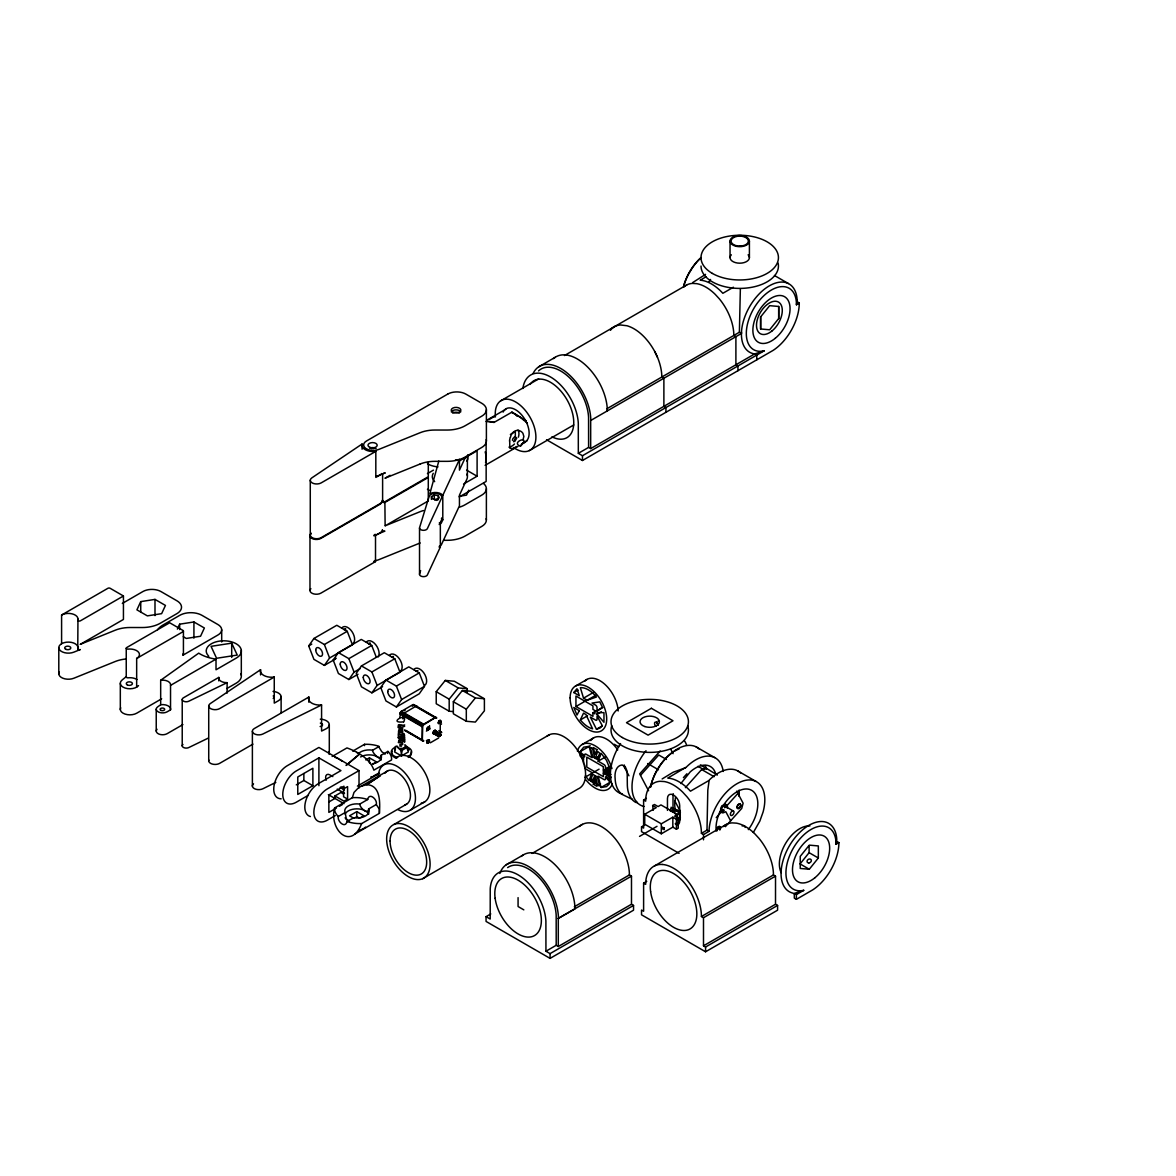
<?xml version="1.0" encoding="UTF-8"?>
<svg xmlns="http://www.w3.org/2000/svg" width="1176" height="1176" viewBox="0 0 1176 1176"><rect width="100%" height="100%" fill="white"/><g stroke="black" fill="none" stroke-linecap="round" stroke-linejoin="round"><path stroke-width="1.5" d="M58.8 673.907L58.8 647.844M61.593 643.713L61.593 615.033L107.898 588.294A1.588 0.926 0 0 1 110.147 588.294L123.436 595.982L123.436 619.443L80.277 644.345M80.262 649.564L80.041 649.637A1.588 0.926 0 0 1 77.763 648.799L77.954 619.032A9.584 5.527 0 0 0 72.103 613.843A9.584 5.527 0 0 0 61.593 615.033M154.997 615.607L154.997 599.407L140.738 601.612L136.916 609.844L147.353 615.871L161.626 613.666L165.448 605.434L154.997 599.407M309.979 590.44L309.979 535.683M310.273 534.948L310.273 480.19M362.09 449.232L362.09 444.014A11.172 6.453 0 0 0 375.82 451.349L375.82 477.427L379.877 475.075A9.584 5.527 0 0 0 381.744 473.56M364.56 745.628L364.56 744.29L367.853 744.305A25.549 14.759 0 0 1 378.29 746.069L381.818 751.758L385.155 754.11M310.876 588.661A6.38 3.69 0 0 0 312.434 593.454A6.38 3.69 0 0 0 320.872 593.16L375.511 561.599L375.511 535.536L379.583 533.184A9.584 5.527 0 0 0 382.332 529.861M382.612 473.972L382.612 500.858A1.588 0.926 0 0 0 385.331 501.52L428.299 476.721L428.299 462.286M407.528 748.833L408.351 751.949L401.486 755.903L394.621 751.949C396.297 749.068 392.608 741.982 400.604 750.112L401.486 753.698L402.368 750.112L407.469 747.172L404.911 744.687M407.469 747.172L407.484 749.729L408.293 749.7M419.523 574.329L419.523 528.009M431.416 499.388L431.416 496.61L434.297 494.949L438.236 495.566L439.28 497.83L436.399 499.491M434.297 499.109L434.297 494.949M467.284 692.179L467.284 688.724L454.318 681.242L445.278 680.434L436.222 691.694L436.222 703.748L449.188 711.23L452.804 711.553M438.236 495.566L438.236 499.712L432.474 498.889L431.416 496.61M420.611 570.595L419.582 573.947A3.998 2.308 0 0 0 422.654 576.593A3.998 2.308 0 0 0 427.373 574.946L440.339 547.031L440.339 522.556L441.573 519.88A6.38 3.69 0 0 0 441.603 518.028M439.177 524.511A6.394 3.69 0 0 0 441.559 522.497L442.793 519.821L442.793 495.361L459.449 459.478A33.531 19.36 0 0 1 455.465 460.022M449.188 711.23L449.188 699.176L458.228 687.931L467.284 688.724M453.348 701.719L453.348 713.788L466.313 721.27L475.354 722.079L484.394 710.818L484.394 698.764L471.429 691.282L462.389 690.474L453.348 701.719L466.313 709.202L466.313 721.27M459.449 459.478L459.449 470.135L465.358 457.39M467.386 475.795L467.386 456.141M467.872 454.789L467.872 458.155A6.115 3.528 60 0 1 466.607 460.963M463.55 484.042L477.103 476.221L477.103 450.761L459.037 461.183M486.129 442.029L486.129 457.611A19.169 11.069 60 0 0 485.159 451.878M486.379 519.983L486.394 488.701M486.394 441.015L486.394 409.733M515.323 435.737L515.323 431.592L510.369 434.459M631.483 904.241L633.541 905.432L633.541 910.195L550.074 958.381L486.055 921.425L486.055 916.663L490.201 919.044L490.23 888.938A39.44 22.77 60 0 1 518.072 874.826A39.44 22.77 60 0 1 545.899 921.087L545.943 951.237L556.204 945.298L558.291 946.504L631.483 904.241L631.483 876.135L629.41 874.944L629.366 872.901A39.44 22.77 60 0 0 614.975 838.385L612.887 835.974A39.499 22.8 60 0 0 590.19 822.877L588.103 822.877A39.44 22.77 60 0 0 579.327 826.552M646.741 881.324L643.61 883.132L643.61 911.238L641.537 910.048L641.537 914.81L705.571 951.781L777.586 910.195L777.586 905.432L705.571 947.003L703.498 945.813L703.498 917.721L775.528 876.135L773.44 874.944L773.411 872.901A39.44 22.77 60 0 0 759.005 838.385L754.742 833.725A39.44 22.77 60 0 0 736.396 823.141L732.134 822.877A39.44 22.77 60 0 0 723.358 826.552M703.498 839.826L703.498 834.563L709.069 831.344L709.084 829.991A39.44 22.77 -60 0 1 742.717 781.099A39.44 22.77 -60 0 1 763.062 812.087L759.828 821.113L753.316 832.534M730.046 257.603L730.046 241.095M749.406 257.603L749.406 241.095A9.673 5.586 0 0 0 734.882 236.258A9.673 5.586 0 0 0 734.882 245.931A9.673 5.586 0 0 0 749.406 241.095M778.703 318.52L769.663 329.794L760.622 328.971L760.622 316.917L769.663 305.672L778.703 306.466L778.703 318.534L778.703 306.466M703.498 945.813L775.513 904.241L775.528 876.135M797.21 301.953L799.268 303.143L796.446 304.79L796.402 302.688A35.456 20.462 -60 0 0 772.794 289.252A35.456 20.462 -60 0 0 746.701 328.163A35.456 20.462 -60 0 0 764.106 350.874L754.698 353.917L590.675 448.6L590.675 420.508L741.468 333.455L741.483 332.102M332.132 756.477L346.949 747.921C357.43 751.611 370.308 759.005 373.865 770.148L391.564 759.946A25.549 14.759 0 0 0 388.492 751.949L387.889 751.405L381.097 755.315C380.568 761.798 372.38 752.919 372.41 750.141A12.216 7.056 0 0 0 358.665 753.419M395.504 748.642L395.489 748.73A1.617 0.926 -60 0 1 394.621 749.803M399.855 717.228L400.898 711.627L412.894 704.63L416.833 706.188L417.142 707.379M402.751 715.273L402.883 718.874M405.867 730.384L423.58 740.851L422.331 739.88L422.757 725.371L435.105 717.757L436.414 717.919M426.903 729.046C431.313 722.564 427.888 732.472 427.594 729.737C431.225 726.724 426.035 729.311 428.035 728.767L427.255 729.208M427.623 742.585C429.049 744.305 424.948 741.218 428.402 740.292C430.842 741.659 426.77 743.982 428.035 741.733L429.064 740.718L428.329 741.556C428.946 741.63 428.99 740.292 429.211 741.35M428.799 727.047L428.946 728.841A1.573 0.911 -60 0 1 428.52 729.267L427.226 729.767M429.005 740.571L428.667 742.379M434.488 733.809C430.298 734.353 436.561 727.15 435.781 732.163M437.134 735.338L438.339 732.986L439.942 733.207A2.043 1.176 -60 0 1 439.942 734.221L438.795 736.014L437.281 736L438.927 733.765L439.559 735.073L439.883 733.648L440.75 734.809L439.883 733.648M438.428 722.402C442.176 717.478 438.236 725.489 439.559 722.108L439.03 723.196A1.573 0.911 -60 0 1 438.721 723.093L438.486 722.755M438.104 735.059C438.545 736.382 441.941 731.84 440.103 736.147C436.487 736.808 444.014 733.927 439.118 734.824M438.78 735.867L440.089 735.735L438.883 736.47L438.442 735.5M439.853 734.515L438.81 733.486L437.913 735.706L439.971 734.074L440.53 735.088L440.045 733.633M440.632 721.329L438.486 721.976M438.428 735.706L439.412 735.25M427.388 729.223C428.123 731.031 427.917 726.092 428.329 728.253L428.329 727.356M376.305 804.516L368.647 808.941C368.191 815.247 359.635 807.721 359.782 804.075L367.676 799.518C369.117 791.977 377.716 799.548 376.305 804.516L379.26 809.117L379.392 813.336L361.649 823.582L358.357 823.567A25.549 14.759 0 0 1 347.92 821.803L346.979 821.451C345.524 829.021 336.953 821.362 338.335 816.467L337.718 815.909A25.549 14.759 0 0 1 334.646 807.927L352.344 797.71A24.064 13.862 0 0 1 366.633 799.165L367.676 799.518M429.108 727.532L428.917 728.65L428.52 726.974M387.889 751.405L387.433 753.493M675.436 797.504L674.715 804.163A29.547 17.067 -60 0 0 675.436 809.999M428.402 740.777L427.314 742.423L428.52 742.57L427.255 742.512M429.196 727.738L427.785 729.796M428.226 742.997L429.196 741.821L428.579 740.939M438.898 722.623L440.618 720.873M439.28 723.152L440.735 721.829L440.045 720.329M397.018 746.025L398.987 748.539L403.603 748.274M580.327 756.006L580.724 753.684L583.561 756.962L583.561 759.755L580.327 756.006L583.208 754.345M398.061 737.69L399.766 739.425L403.206 739.204M740.557 772.926A39.44 22.77 -60 0 0 709.172 780.1L707.805 790.14L706.996 830.138L701.425 833.358L701.381 831.314A39.44 22.77 60 0 0 686.99 796.799L682.727 792.154A39.44 22.77 60 0 0 664.381 781.555L660.118 781.29A39.44 22.77 60 0 0 645.712 799.18L645.683 801.179L643.61 799.974L643.61 828.08L641.537 826.89L641.537 831.653L679.081 853.335M439.03 723.196L440.618 721.976L439.853 720.697L439.853 721.594M352.344 797.71L353.991 792.448L358.342 787.891L387.962 770.721M440.471 735.5L440.75 734.53M77.954 619.032L77.763 620.12A1.588 0.926 0 0 0 80.483 620.781L123.436 595.982M77.763 648.799L77.954 647.711A9.584 5.527 0 0 0 66.532 642.199A9.584 5.527 0 0 0 59.55 649.784A9.584 5.527 0 0 0 73.867 652.151L80.041 649.637M382.803 500.52L382.612 501.608A1.588 0.926 0 0 0 384.89 502.446L428.299 477.471L428.285 500.932L385.331 525.731L420.141 511.678A25.549 14.759 0 0 1 423.507 510.531M400.649 713.303L401.589 712.112M512.413 440.294L512.604 439.456M514.691 441.617L516.808 438.031M510.487 437.251C511.09 432.621 516.352 428.343 520.806 431.298A10.231 7.379 -77.4 0 1 522.952 433.371L523.864 436.502L522.967 439.824M439.721 733.604L435.149 730.296M429.005 727.253L429.122 728.65M440.103 720.991L440.588 722.152L440.324 720.403M440.721 735.162L439.53 733.78M509.693 441.029L509.84 448.174L512.751 448.673A8.776 1.661 -37.8 0 0 516.499 446.512M796.446 304.79L797.152 299.954M838.9 842.619L836.062 844.25L836.783 839.429A39.44 22.77 -60 0 0 795.505 837.062A39.44 22.77 -60 0 0 792.55 893.04L796.387 894.568L796.387 899.346L812.763 889.85A39.44 22.77 -60 0 0 838.9 842.619L836.812 841.428M439.559 722.108C439.486 724.475 441.794 721.05 438.751 721.3M439.677 736.382L440.412 735.779L438.751 736.426M438.81 461.021L429.828 493.773A7.982 4.616 0 0 1 442.793 495.361M427.505 729.84L428.681 729.399M429.02 742.085L427.226 743.07M439.368 736.426L438.486 736.073M605.787 770.897L604.567 770.545M428.873 728.561L429.108 727.797L428.329 728.253M402.956 715.037L404.368 713.038M430.063 728.356L429.681 729.37M441.632 732.648L439.162 730.943M439.78 733.736L434.944 730.311M595.438 758.388L597.614 751.39L599.731 753.184L597.379 759.49L595.438 758.388L599.76 755.889M404.911 740.189L402.383 742.1L398.502 741.439M404.911 741.497L404.47 742.321M590.425 780.599L592.792 774.308L594.718 775.41L592.557 782.393L590.425 780.599L594.747 778.115M598.143 761.181L601.098 753.272L606.478 760.313L609.991 768.854L605.522 768.869L605.522 767.105A2.043 1.176 60 0 0 604.082 764.606L598.143 761.181L605.346 757.021M593.277 784.186L595.085 779.35L596.894 786.274L593.277 784.186L596.159 782.525M573.8 692.546L577.004 688.724L579.327 695.736L573.8 692.546L578.122 690.047M580.18 751.64L583.693 747.157L589.073 746.334L592.028 757.653L586.074 754.213A2.043 1.176 60 0 0 584.634 755.051L584.634 756.815L580.18 751.64L590.264 745.819M672.158 811.028L672.334 810.646A6.115 3.528 60 0 1 676.641 810.676A6.115 3.528 60 0 1 680.242 816.423M177.37 629.116L179.663 624.177L193.922 621.972L204.374 627.999L200.552 636.245L186.278 638.45L183.294 636.716M468.768 490.216L466.475 495.155L459.346 496.257M580.356 719.933L583.531 713.126L586.001 714.567L592.572 728.841A22.785 13.156 60 0 1 580.356 719.933L587.544 715.772M439.839 734.177L438.913 735.661M440.721 721.652L439.883 720.344M412.306 706.217L413.393 705.497M404.823 737.822L403.927 738.837M404.823 739.145L403.927 740.145M429.122 741.953L429.108 741.115L428.329 741.556M512.942 438.619L514.823 436.546M405.073 747.157L405.161 745.79M440.206 722.755L439.148 722.637M428.035 728.767L428.035 729.664L428.887 729.12M662.794 828.301C662.397 824.685 662.75 830.153 662.353 828.742C665.204 827.11 663.779 830.991 663.97 829.345M438.721 723.093L440.53 722.329M680.845 783.569L690.209 771.912A29.547 17.067 -60 0 1 715.802 774.205M308.7 645.903L313.933 638.48L336.792 625.279L347.229 631.306L352.462 644.771L329.589 657.972L324.37 665.395L313.933 659.369L308.7 645.903L311.758 644.154M358.004 674.26L348.86 679.537L338.409 673.51L333.19 660.045L338.409 652.621L361.282 639.421L371.719 645.448L376.291 657.222M348.86 679.537L354.079 672.099L360.179 668.585M371.895 692.84L377.129 685.417L399.987 672.216L394.769 658.751L384.317 652.724L361.458 665.925L356.24 673.348L361.458 686.813L371.895 692.84L382.567 686.681M385.949 680.066L380.73 687.49L385.949 700.94L396.385 706.982L419.259 693.781L424.477 686.343L419.259 672.893L408.807 666.865L385.949 680.066L396.385 686.093L401.604 699.544L396.385 706.982M438.81 735.823L433.062 732.986M428.446 729.561L427.623 729.282M439.148 735.941L439.559 735.412M404.676 724.901L399.766 726.224M404.676 726.224L401.486 727.694L398.15 726.489M404.676 735.456L402.809 736.705M404.676 736.779L401.486 738.263L398.15 737.058M404.838 747.466L403.618 748.274M466.313 709.202L475.354 697.956L484.394 698.764M809.103 845.779L809.103 852.673L800.062 863.919L809.294 869.255L818.334 857.995L818.334 845.941L809.294 845.132L800.239 856.378L800.239 868.447L809.294 869.255M440.53 722.123L440.75 721.3M660.177 750.994L639.685 773.867L648.579 790.757M640.655 775.19L658.736 755.007L666.469 759.461M683.418 777.659L686.916 773.749M685.402 787.641L702.293 768.781L706.129 768.178L717.345 775.072M716.243 817.614L723.093 809.97M725.371 807.412L737.94 793.388M725.371 826.684L741.718 808.441L743.114 803.223L736.749 791.125M606.199 771.265C605.023 772.852 603.92 772.132 604.964 769.707M403.559 713.523L415.775 706.291L417.113 707.129M430.357 742.791L438.633 737.984M708.496 780.776L690.459 791.183A39.44 22.77 60 0 0 667.777 778.086L686.446 766.987A39.44 22.77 -60 0 1 723.211 771.471M427.02 742.865L428.387 742.865M440.765 721.432L440.53 720.609M440.735 734.691L439.853 734.897M404.47 734.397L402.809 735.382M527.348 440.485L521.115 444.557M670.746 810.852L670.305 809.955L670.585 810.867M404.382 710.76L405.205 710.054M427.667 740.704L428.52 740.645M359.444 754.154L346.067 765.444L359.444 754.169L356.725 752.405M692.693 282.578L705.556 274.361M662.132 778.953L673.157 772.25L685.799 767.678M604.655 769.677L604.493 771.382M606.213 772.926L606.11 772.162M334.646 807.927C328.692 829.051 350.771 851.483 361.649 823.582M378.29 773.411L373.351 776.087M216.016 659.133L170.535 685.387L170.535 709.863L167.139 711.818A6.394 3.69 0 0 1 158.348 711.95A6.394 3.69 0 0 1 157.657 706.879L160.671 704.733L160.671 680.272L198.715 653.15A33.531 19.36 0 0 0 216.016 659.133L216.016 669.776L236.214 658.119A17.566 10.143 0 0 0 237.905 644.918A17.566 10.143 0 0 0 215.531 641.993A17.566 10.143 0 0 0 207.241 654.341L208.593 656.061A1.588 0.926 0 0 1 208.328 656.943M439.986 722.461L438.545 722.917M439.986 735.779L438.545 736.22M597.04 710.965L602.362 707.217L599.804 701.881L592.013 703.057L595.615 705.144A2.043 1.176 60 0 1 597.04 707.629L597.04 710.965L602.803 707.629M489.436 419.332L493.17 417.171M182.956 655.194L217.942 634.996A12.774 7.379 0 0 0 217.942 624.559L201.978 615.342A15.729 9.085 0 0 0 179.737 615.342L163.141 624.926A25.549 14.759 0 0 0 157.599 629.704M440.868 722.74L439.53 723.505A2.131 1.235 -60 0 1 438.045 722.887M441.588 723.96L440.25 724.725L440.25 732.942L441.617 732.148L439.162 730.546M362.09 444.014L311.816 477.897A6.38 3.69 0 0 0 312.331 482.998A6.38 3.69 0 0 0 321.18 482.895L375.82 451.349M274.258 677.053A11.172 6.453 0 0 1 260.543 669.717L210.254 703.601A6.38 3.69 0 0 0 210.769 708.702A6.38 3.69 0 0 0 219.618 708.614L274.258 677.067L274.258 703.13L278.33 700.793A9.584 5.527 0 0 0 280.667 695.163A9.584 5.527 0 0 0 273.023 691.414M403.618 721.873C409.41 710.892 386.331 723.74 403.603 721.873M520.483 446.189C532.258 434.12 509.517 442.235 520.468 446.204M614.842 326.458L613.196 327.442A39.822 22.991 60 0 0 610.388 330.103A39.44 22.77 60 0 1 620.487 324.973L626.984 325.752A39.499 22.8 60 0 1 645.286 338.085L647.359 340.496A39.44 22.77 60 0 1 661.765 374.997L661.794 377.04L663.881 378.246L663.881 406.352L665.939 407.543L665.939 412.306M515.97 437.207L513.515 441.764M403.927 733.545L401.486 734.294M122.319 603.45L142.884 591.557A12.774 7.379 0 0 1 160.95 591.557L176.929 600.789A15.729 9.085 0 0 1 176.929 613.622L160.348 623.207A25.549 14.759 0 0 1 142.252 627.528L129.963 627.514A25.549 14.759 0 0 0 115.292 630.189L80.483 644.242M538.667 366.853L555.19 357.313M564.465 355.534L686.857 284.871M706.173 276.728L700.176 280.197A39.44 22.77 60 0 1 722.858 293.294L733.383 287.223M500.579 400.898L538.637 378.922M385.125 478.162L390.109 475.31M486.82 420.2L505.886 409.204M427.417 473.605L433.444 470.135M136.666 658.457L182.956 631.732A1.588 0.926 0 0 0 182.956 630.439L169.667 622.765L126.699 647.564A1.588 0.926 0 0 0 127.846 649.137L129.727 649.02A9.584 5.527 0 0 1 138.709 652.401A9.584 5.527 0 0 1 136.666 658.457L136.666 687.151M485.1 465.358L517.984 446.365M529.362 450.584L573.756 424.962M606.698 408.851L739.381 332.249L741.468 333.455M459.257 496.948L486.144 481.44L486.144 458.272A19.169 11.069 60 0 1 485.541 462.521M522.864 388.506A39.44 22.77 60 0 1 551.632 377.643A39.44 22.77 60 0 1 578.298 423.198L578.327 453.333L588.603 447.409L590.675 448.6M578.327 453.333L582.473 455.729L764.106 350.86M161.671 698.779L136.666 713.229A9.584 5.527 0 0 1 125.009 714.067A9.584 5.527 0 0 1 120.687 707.776M546.561 439.765L582.473 460.492L773.132 350.375A39.44 22.77 -60 0 0 799.268 303.143L797.196 301.953M227.115 682.653A7.982 4.616 0 0 1 218.78 677.405L183.382 697.838A3.998 2.308 0 0 0 183.265 701.028A3.998 2.308 0 0 0 188.777 701.234L227.115 682.653L227.115 693.134M226.894 688.533L236.214 683.153A17.566 10.143 0 0 0 240.859 673.569M182.912 724.578L167.139 733.677A6.394 3.69 0 0 1 158.76 734.015A6.394 3.69 0 0 1 157.055 729.267M313.933 638.48L324.37 644.507L347.229 631.306M333.19 660.045L336.233 658.281M324.37 665.395L335.042 659.236M338.409 652.621L348.86 658.648L371.719 645.448M321.577 704.968A11.172 6.453 0 0 1 308.876 697.045L254.236 728.591A6.38 3.69 0 0 0 254.06 733.706A6.38 3.69 0 0 0 262.895 734L321.577 704.968L321.577 731.046L325.943 728.885A9.584 5.527 0 0 0 328.795 722.931A9.584 5.527 0 0 0 320.313 719.168M361.458 665.925L371.895 671.952L394.769 658.751M252.943 744.129L219.618 763.371A6.38 3.69 0 0 1 212.092 764.003A6.38 3.69 0 0 1 208.843 760.034M396.385 686.093L419.259 672.893M401.604 699.544L424.477 686.343M310.405 816.541A19.169 11.069 -60 0 1 305.481 801.885A19.169 11.069 -60 0 1 318.373 783.642L340.952 770.603L318.902 757.873L296.323 770.912A19.169 11.069 -60 0 0 282.769 794.373A19.169 11.069 -60 0 0 296.323 802.194L308.362 795.255M352.726 751.126L364.56 744.29M296.293 784.862L303.864 780.497L312.889 785.715L312.889 768.251L297.778 776.983L297.778 794.447L312.889 785.715M372.689 750.2L379.245 746.422M365.824 759.961L369.44 757.873L376.658 762.048L373.042 764.135M439.148 722.284L439.853 720.697M427.255 728.87L428.035 727.532M438.78 722.564L439.559 720.873M439.559 723.005L439.809 721.153M426.388 731.09L428.02 730.164A2.131 1.235 -60 0 0 429.519 727.532L429.519 725.651M359.018 787.993L359.018 770.603L327.398 788.861A19.169 11.069 -60 0 0 313.86 812.322A19.169 11.069 -60 0 0 327.398 820.142L335.307 815.585M428.02 739.969L426.388 740.615M340.966 786.95L343.98 788.699L347.581 786.612L347.581 799.092L343.98 801.165L334.954 795.946L340.952 792.492L343.466 793.947M328.898 801.944L334.954 798.445L334.954 795.946M357.416 786.097L379.569 773.308M336.424 808.03L328.854 812.395L328.854 794.932L343.98 786.2L343.98 788.699M339.438 806.28L342.466 804.531M338.335 816.467L345.112 812.557L344.73 810.911A12.216 7.056 0 0 1 356.96 803.855L359.782 804.075M360.856 817.614L364.001 815.806L356.769 811.631L349.551 815.806L353.888 818.305M575.476 686.064L587 679.405M346.979 821.451L353.8 817.732A12.216 7.056 0 0 0 368.764 809.088L368.647 808.941M355.858 817.144L356.769 816.629L359.665 818.29M583.531 698.162L587.133 700.249L596.467 697A22.785 13.156 60 0 0 580.356 687.695L583.531 698.162L593.615 692.341M354.74 834.107L406.69 804.105M575.946 706.511L592.939 716.316L592.939 712.744L594.894 713.876L594.894 710.539L592.939 709.422L592.939 705.85L575.946 696.03L575.946 706.511L586.03 700.69M587.133 700.249L595.776 695.266M410.424 810.102L424.83 801.782M394.063 824.42L549.545 734.647M592.939 712.744L595.82 711.083M597.04 714.288L597.04 712.627L603.964 712.641L603.964 722.27L597.04 714.288L601.362 711.789M596.467 729.223L599.804 728.194L602.362 725.827L597.04 715.949L597.04 719.271A2.043 1.176 60 0 1 595.615 720.109L590.352 717.066L596.467 729.223L602.23 725.901M582.149 744.496L593.674 737.837M584.751 777.439L599.054 769.178M605.522 768.869L609.844 766.385M606.243 771.677L603.361 773.338L605.802 774.749L605.802 771.412L603.361 770.015M606.61 771.882L609.491 770.221L609.83 773.044L607.183 773.058L606.61 771.882L606.61 770.265L609.433 770.251M422.684 878.692A30.723 17.743 60 0 0 415.378 831.844A30.723 17.743 60 0 0 387.066 844.133A30.723 17.743 60 0 0 422.684 878.692L578.18 788.92A30.723 17.743 60 0 0 578.886 752.361A30.723 17.743 60 0 0 546.928 736.294M591.19 781.408L594.101 779.776M607.183 773.058L610.065 771.397M608.198 778.674L609.433 780.114L609.83 777.792L607.183 774.705L606.61 776.719L608.198 778.674L611.079 777.013M597.614 785.318L599.731 785.98L597.379 776.954L595.438 775.822L597.614 785.318L600.495 783.657M601.098 787.464L606.478 786.626L609.036 784.26L609.991 782.158L605.522 776.822L605.522 778.747A2.043 1.176 60 0 1 604.082 779.585L598.143 776.145L601.098 787.464L611.167 781.643M506.283 864.742L522.805 855.202M532.067 853.438L582.443 824.347M643.61 799.974L646.388 798.372M653.253 810.249L652.665 805.531L654.473 804.487L658.075 806.574L660.956 804.898L677.508 814.468L677.508 819.452L680.389 817.79M676.994 822.641L678.229 823.612L678.229 828.183L676.435 829.227L672.834 827.154L661.309 833.799L644.742 824.244L644.742 814.262L656.267 807.603L652.665 805.531M670.776 808.706L673.01 807.412L673.01 795.373A8.658 4.998 60 0 1 673.231 793.668M486.055 916.663L490.774 913.928M641.537 826.89L644.61 825.111M673.187 811.969L676.068 810.308M639.524 836.401L657.002 826.316M644.742 814.262L661.309 823.817L672.834 817.173L676.435 819.246L678.229 818.217L678.229 822.788C677.376 823.92 673.613 822.818 676.097 824.479M676.112 823.641L678.229 822.788M677.905 823.435L676.112 824.464L678.229 823.612M574.314 906.755L629.41 874.944M558.291 946.504L558.291 918.397L631.483 876.135M558.291 918.397L574.917 908.916L574.917 907.255A42.556 24.564 60 0 0 553.984 863.728A42.556 24.564 60 0 0 521.174 856.481M654.459 865.933L726.474 824.347M545.943 951.237L550.074 953.618L633.541 905.432M662.206 864.448A39.499 22.8 60 0 1 684.902 877.561L686.99 879.957A39.44 22.77 60 0 1 701.381 914.472L701.425 916.516L773.44 874.944M796.387 894.568L803.737 890.335A35.456 20.462 -60 0 1 786.318 867.638A35.456 20.462 -60 0 1 812.41 828.712A35.456 20.462 -60 0 1 836.018 842.163L836.062 844.25M439.545 736.426L439.853 735.25M427.255 742.174L428.564 742.041L428.226 740.88M275.831 782.363L262.895 788.758A6.38 3.69 0 0 1 254.457 788.684A6.38 3.69 0 0 1 253.531 783.833M208.167 738.16L188.777 747.554A3.998 2.308 0 0 1 183.5 747.48A3.998 2.308 0 0 1 182.956 744.467M403.589 740.351L398.752 740.307M439.795 736.323L439.03 736.499M522.012 443.705L524.996 442.382M662.705 827.595L664.043 828.477M359.415 830.374L360.694 829.83M438.868 722.152L440.089 722.079L439.192 720.741M427.623 728.944L428.285 727.812M439.986 735.426L439.545 734.28M385.125 472.943L378.716 475.53A9.584 5.527 0 0 1 375.879 476.309M385.331 478.059L420.141 464.005M420.141 542.974L378.716 559.717A9.584 5.527 0 0 1 374.336 560.687M361.047 786.259L366.765 784.715L380.157 775.778L366.765 784.686C380.877 785.127 380.054 803.208 379.392 813.336M803.737 890.335L794.329 893.378L794.315 898.155L796.387 899.346M439.883 722.167L438.545 721.741M428.461 742.423L426.962 742.717M370.778 777.042L372.086 776.586M402.809 728.782L399.766 728.855L398.032 727.356M402.809 730.105L398.752 729.752M402.809 731.428L398.502 730.884M402.809 732.751L398.296 732.001M402.809 743.305L398.296 742.556M402.809 744.629L399.766 744.702M493.92 416.907L495.478 416.907M402.383 736.823L399.766 736.779M706.423 768.766L701.646 769.516L714.126 776.719M231.701 643.154L211.048 646.344L216.575 658.281L237.243 655.076L231.701 643.154L231.701 657.443M486.085 421.449L494.346 422.302M402.368 750.112L400.604 750.112M401.942 725.019L399.046 724.636M401.942 735.573L398.15 734.412M427.623 742.247L428.02 740.939M401.486 746.187L399.766 746.025M611.005 774.44L608.168 774.455L611.005 777.748M443.587 540.313L447.1 540.313A25.549 14.759 0 0 0 465.196 535.991L481.778 526.407A15.729 9.085 0 0 0 486.188 518.572M662.206 864.448L660.118 864.448A39.44 22.77 60 0 0 645.712 882.338L645.683 884.337L643.61 883.132M488.569 421.258L493.949 422.463L512.03 412.085L526.319 420.905M437.854 734.838L433.121 732.428M400.59 734.28L398.296 733.31M427.344 742.115L428.285 741.115M428.461 728.782L427.02 728.4M428.461 742.085L427.02 741.703M756.756 359.885L756.756 355.093L752.919 353.579A39.44 22.77 -60 0 1 756.918 296.367A39.44 22.77 -60 0 1 797.196 302.629M437.913 734.632L433.209 732.134M345.156 817.732A12.216 7.056 0 0 0 346.376 819.437L349.39 821.186M428.52 742.791L429.108 741.115M416.833 706.188L415.657 706.526L435.105 717.757M676.817 811.058L678.596 810.72L680.404 812.601L674.627 816.129L678.229 818.217M399.384 726.106L398.15 725.18M399.384 736.661L398.15 735.735M671.055 807.28L678.596 810.72L676.685 810.543A3.822 2.205 60 0 0 676.259 810.94M671.481 808.603L676.009 810.661M426.962 728.62L428.123 728.885L427.667 727.385M774.47 275.507L788.405 283.563M590.675 420.508L590.778 418.891A42.556 24.564 60 0 0 566.185 372.189A42.556 24.564 60 0 0 533.169 373.365M466.563 470.135L477.103 476.221M696.119 746.878L714.714 757.609M737.425 770.721L756.021 781.452M700.367 764.856L706.129 768.178M697.971 766.296L702.293 768.781M809.103 852.673L818.334 857.995M724.181 805.722L733.545 811.131A2.543 1.47 -60 0 1 732.472 815.13A2.543 1.47 -60 0 1 730.472 813.527A2.543 1.47 -60 0 1 733.545 811.131M614.254 744.261L618.782 746.863M647.667 763.547L658.472 769.78M706.996 830.138L709.069 831.344M445.278 680.434L458.228 687.931M462.389 690.474L475.354 697.956M701.425 833.358L703.498 834.563M344.171 629.572L345.876 629.057L344.009 629.469M368.661 643.713L370.366 643.198L368.5 643.61M391.711 657.016L393.416 656.502L391.549 656.914M416.186 671.143L417.892 670.629L416.025 671.055M436.222 691.694L449.188 699.176M775.513 904.241L777.586 905.432M413.349 704.439L436.149 717.654M416.113 706.35L436.516 718.124M412.894 704.63L417.274 707.158M401.369 711.274L423.801 724.269M434.488 730.487L438.81 733.486M400.898 711.627L423.345 724.622M434.047 730.825L439.501 734M400.678 711.862L423.139 724.842M433.841 731.046L438.354 733.868M400.296 712.406L422.757 725.371M427.226 727.959L429.02 728.988M433.474 731.56L438.104 734.236M400.016 713.009L422.493 725.974M399.928 713.317L422.405 726.268M399.855 713.905L422.331 726.841M433.121 733.457L438.501 735.941L433.209 733.648M427.226 741.262L429.02 742.291M404.456 730.002L423.345 740.909M404.809 730.472L422.757 740.836M703.498 917.721L701.425 916.516M370.366 763.415L369.44 762.871L369.44 757.873M359.018 770.603L339.526 759.373A19.169 11.069 60 0 1 341.819 761.019M332.837 776.586L329.927 774.896A6.115 3.528 60 0 0 326.178 780.217M340.114 787.42L344.494 789.963M337.233 789.096L344.524 793.3M347.581 799.092L343.583 796.784L343.583 787.876M328.354 794.623L343.98 803.664M523.82 909.857L518.072 906.52L518.072 897.626M754.698 353.902L756.756 355.108M607.198 410.968L607.301 409.351A42.556 24.564 60 0 0 586.368 365.824A42.556 24.564 60 0 0 553.558 358.577M429.196 741.615L428.52 740.292M348.155 820.774L346.303 818.672L345.112 812.557M440.103 734.294L440.397 735.22L440.324 733.706M527.348 423.125L519.954 417.083L511.634 412.261A25.549 14.744 -60 0 1 513.324 413.246M439.03 720.903L440.074 721.961M427.505 727.562L428.549 728.62M427.505 740.865L428.564 742.041M679.331 813.233L679.419 813.366A3.822 2.205 60 0 1 679.846 814.262M585.354 775.91L589.073 780.526L592.028 772.617L586.074 769.178A2.043 1.176 60 0 1 584.634 766.693L584.634 764.914M623.559 765.62L628.925 775.793M725.827 811.719L730.634 820.819M670.658 749.068L673.084 753.669M674.686 800.665L680.257 811.249M654.65 351.374L657.472 357.298M428.358 726.989L428.858 728.444M371.895 671.952L377.129 685.417M348.86 658.648L354.079 672.099M324.37 644.507L329.589 657.972M381.097 755.315L381.48 756.947A12.216 7.056 0 0 1 372.41 763.768M429.225 727.87L428.329 729.487M637.216 802.605L635.731 802.399A39.616 22.873 -60 0 1 627.337 785.48L627.161 771.353L625.279 766.781L622.119 764.959C615.842 765.591 614.504 773.279 615.121 778.438A39.616 22.873 -60 0 0 621.913 794.3L630.512 798.475A8.526 1.514 22.6 0 1 632.526 799.401M384.89 502.446L385.125 525.834M558.394 918.456L558.394 916.78A42.556 24.564 60 0 0 532.552 869.137A42.556 24.564 60 0 0 499.859 873.445M760.622 316.917L760.622 328.971M740.365 288.635L739.381 332.249M737.955 370.719L737.955 365.956L735.897 364.766L735.897 336.659L733.824 335.469L733.78 333.425A39.44 22.77 60 0 0 719.389 298.91L715.126 294.265A39.44 22.77 60 0 0 696.78 283.666L692.517 283.401A39.44 22.77 60 0 0 683.726 287.076M705.571 947.003L705.571 951.781M676.435 819.246L676.435 823.817M676.435 824.655L676.435 829.227M672.834 817.173L672.834 827.154M667.453 810.382L667.453 798.592A8.658 4.998 60 0 1 673.569 795.064A8.658 4.998 60 0 1 679.699 805.663L679.699 820.819A8.658 4.998 60 0 1 677.905 824.773M661.309 823.817L661.309 833.799M588.603 447.409L588.573 417.26A39.44 22.77 60 0 0 568.787 377.04A39.44 22.77 60 0 0 538.52 370.91M583.561 760.74L583.561 763.533M582.473 455.729L582.473 460.492M556.204 945.298L556.175 915.148A39.44 22.77 60 0 0 537.505 875.988A39.44 22.77 60 0 0 507.62 867.594M550.074 953.618L550.074 958.381M429.519 742.409L429.519 740.836A2.131 1.235 -60 0 0 429.446 740.351M428.035 742.071L428.035 742.967M401.486 753.698L401.486 755.903M356.769 811.631L356.769 816.629M329.295 724.769L329.295 753.448M318.902 757.873L318.902 785.686M308.876 697.045L308.876 702.263M303.864 773.514L303.864 780.497M281.123 696.53L281.123 712.671M260.543 669.717L260.543 674.936M252.384 731.443L252.384 786.2M241.315 650.255L241.315 675.289M221.691 629.777L221.691 641.949M218.78 677.405L218.78 680.889M208.725 705.909L208.725 760.666M193.922 621.972L193.922 638.171M183.427 631.086L183.427 654.547M182.221 699.602L182.221 745.937M179.663 624.177L179.663 629.586M156.232 709.187L156.232 731.046M140.738 601.612L140.738 612.402M126.244 648.27L126.244 676.964M120.319 683.506L120.319 709.584M683.521 286.812A35.456 20.462 -60 0 1 701.131 257.559M683.712 285.841A39.44 22.77 -60 0 1 688.695 273.89L692.105 268.246A39.44 22.77 -60 0 1 700.249 258.367M530.082 384.42A32.928 19.007 60 0 1 570.139 406.102A32.928 19.007 60 0 1 551.941 436.825M781.276 872.783A28.783 16.611 -60 0 1 785.965 842.81A28.783 16.611 -60 0 1 809.897 825.964M650.563 787.376A35.456 20.462 -60 0 1 672.863 752.258M674.965 750.95A35.456 20.462 -60 0 1 679.14 748.936M699.25 749.068A39.44 22.77 -60 0 0 659.707 766.135L656.311 771.794A39.44 22.77 -60 0 0 650.504 786.729M705.188 765.561A29.547 17.067 -60 0 1 706.438 768.795M739.057 790.11A29.547 17.067 -60 0 1 739.057 796.402M716.213 831.065A29.547 17.067 -60 0 1 731.163 796.078A29.547 17.067 -60 0 1 755.947 794.961A29.547 17.067 -60 0 1 748.303 829.624M742.174 826.037A2.308 1.867 -47.2 0 1 745.128 827.463M717.198 830.756A2.543 1.47 -60 0 1 718.756 826.904A2.543 1.47 -60 0 1 720.535 828.668M720.315 829.271A2.543 1.47 -60 0 1 719.991 829.859M724.798 812.043A4.586 2.646 -60 0 1 720.991 810.558A4.586 2.646 -60 0 1 724.798 804.678A4.586 2.646 -60 0 1 727.283 808.206M724.651 803.722A4.586 2.646 -60 0 1 725.842 807.383M724.166 810.455A4.586 2.646 -60 0 1 720.315 811.69M722.417 805.619A3.058 1.764 -60 0 1 724.828 807.544M723.71 809.588A3.058 1.764 -60 0 1 721.344 810.543A3.058 1.764 -60 0 1 720.77 808.177M721.403 806.751A3.058 1.764 -60 0 1 721.888 806.119M718.168 826.86A2.543 1.47 -60 0 1 720.109 826.904A2.543 1.47 -60 0 1 719.639 829.653M716.787 828.992A2.543 1.47 -60 0 1 717.713 827.287M737.955 804.707A2.543 1.47 -60 0 1 740.512 805.104A2.543 1.47 -60 0 1 737.955 808.471A2.543 1.47 -60 0 1 737.558 805.222M721.314 807.515A2.543 1.47 -60 0 1 723.622 805.531A2.543 1.47 -60 0 1 724.49 807.589M723.108 809.72A2.543 1.47 -60 0 1 721.006 808.706M345.156 814.086A12.216 7.056 0 0 1 363.075 809.794L367.544 812.381A12.216 7.056 0 0 1 368.764 814.086M365.633 827.11A8.776 1.661 -22.2 0 1 364.001 828.154M363.002 828.712A8.776 1.661 -22.2 0 1 361.885 829.271M385.081 773.176A19.169 11.069 60 0 1 396.341 771.662L396.915 771.985A19.169 11.069 60 0 1 409.777 790.169A19.169 11.069 60 0 1 404.97 804.869M396.312 758.064A26.225 15.141 60 0 1 424.83 772.47A26.225 15.141 60 0 1 421.258 803.135M378.363 776.924A26.225 15.141 60 0 1 396.518 766.002A26.225 15.141 60 0 1 415.437 797.431A26.225 15.141 60 0 1 398.076 809.676M584.942 681.051A25.872 14.935 60 0 1 604.861 684.314A25.872 14.935 60 0 1 618.179 710.98M612.27 784.039A25.872 14.935 60 0 1 585.942 779.908M577.416 751.229A25.872 14.935 60 0 1 593.88 745.128A25.872 14.935 60 0 1 611.976 768.575M590.764 740.542A25.872 14.935 60 0 1 617.738 749.92M624.28 764.973A25.872 14.935 60 0 1 624.735 767.957M622.413 793.991A39.616 22.873 -60 0 1 610.418 775.719L610.418 773A39.616 22.873 -60 0 1 620.546 743.585M684.564 740.924A39.616 22.873 -60 0 1 686.475 744.761M644.036 806.471A39.616 22.873 -60 0 1 632.026 788.185L632.026 785.48A39.616 22.873 -60 0 1 646.006 750.744M635.731 801.238A8.526 1.514 22.6 0 1 636.731 802.017M658.075 724.96A2.558 1.279 66.1 0 0 656.561 722.27A2.558 1.661 53 0 0 654.591 722.902L654.591 724.019A2.558 1.661 53 0 0 656.032 726.121M658.119 724.93A2.543 1.47 60 0 1 656.855 722.725L656.796 722.152A2.543 1.47 60 0 1 656.855 721.638M658.119 720.903A2.543 1.47 60 0 1 658.589 721.109M687.681 725.68A38.705 22.344 0 0 1 649.725 752.39A38.705 22.344 0 0 1 611.77 725.68M360.606 756.947A12.216 7.056 0 0 1 375.364 755.83L379.833 758.417A12.216 7.056 0 0 1 381.053 760.108M334.984 757.418A19.169 11.069 60 0 1 338.953 759.02L318.902 747.436L287.282 765.694A19.169 11.069 -60 0 0 274.111 785.289A19.169 11.069 -60 0 0 281.137 798.827M451.363 411.938A4.836 2.793 0 0 1 456.038 409.865A4.836 2.793 0 0 1 460.713 411.938M486.202 439.603A15.729 9.085 0 0 1 481.778 447.439L465.196 457.023A25.549 14.759 0 0 1 447.115 461.345L434.826 461.33A25.549 14.759 0 0 0 420.141 464.005M384.89 473.017A1.588 0.926 0 0 1 383.832 473.09M371.293 448.629A3.058 1.764 0 0 1 373.63 448.57M369.646 448.203A4.586 2.646 0 0 1 376.099 448.526M382.626 500.447A9.584 5.527 0 0 1 379.877 503.754L321.166 537.653A6.38 3.69 0 0 1 312.728 537.961A6.38 3.69 0 0 1 311.17 533.169M452.613 413.07A4.836 2.793 0 0 1 459.449 413.07M509.517 441.132A10.231 7.379 -77.4 0 1 510.31 437.354M437.986 466.901A19.169 11.069 0 0 1 427.417 463.785M429.71 490.392A19.169 11.069 0 0 1 427.417 489.26M517.984 430.048A10.231 5.909 -60 0 1 518.395 437.178M514.485 443.969A10.231 5.909 -60 0 1 508.943 447.159M483.38 483.365A15.729 9.085 0 0 1 481.778 495.111L465.196 504.695A25.549 14.759 0 0 1 459.889 507.047M382.612 530.288A1.588 0.926 0 0 0 384.89 531.14L378.716 533.639A9.584 5.527 0 0 1 377.349 534.11M375.879 534.433A9.584 5.527 0 0 1 374.336 534.61M382.376 500.256A9.584 5.527 0 0 1 379.583 504.504L320.872 538.402A6.38 3.69 0 0 1 312.434 538.696A6.38 3.69 0 0 1 310.876 533.904M375.511 535.536A11.172 6.453 0 0 1 373.703 535.697M375.511 561.599A11.172 6.453 0 0 1 373.689 561.775M466.887 474.09A17.566 10.143 0 0 1 466.843 479.235L459.449 495.155L459.449 505.812L441.559 544.356A6.394 3.69 0 0 1 439.177 546.384M434.664 481.675A17.566 10.143 0 0 1 433.253 473.311M441.456 518.543A7.982 4.616 0 0 1 442.793 519.821M440.339 547.031A7.982 4.616 0 0 1 439.265 547.428M440.339 522.556A7.982 4.616 0 0 1 439.265 522.967M434.664 500.123A2.293 1.323 0 0 1 436.899 500.403M515.632 414.334A24.064 13.891 -60.1 0 1 516.955 416.157M748.112 254.81A9.673 5.586 0 0 1 739.733 263.189A9.673 5.586 0 0 1 731.34 254.81M778.1 263.13A38.705 22.344 0 0 1 742.262 288.355A38.705 22.344 0 0 1 701.028 266.055M708.805 282.284A39.616 22.873 -60 0 1 710.554 279.462M495.375 416.26A28.739 16.596 60 0 1 514.809 401.501A28.739 16.596 60 0 1 535.889 437.898A28.739 16.596 60 0 1 513.471 447.512M503.108 412.085A19.154 11.054 60 0 1 523.379 417.098A19.154 11.054 60 0 1 524.761 442.191M366.324 642.155A9.702 5.601 60 0 1 375.688 644.668A9.702 5.601 60 0 1 378.202 656.943M138.533 685.623A9.584 5.527 0 0 1 125.053 688.019A9.584 5.527 0 0 1 122.039 680.066L126.391 676.509A1.588 0.926 0 0 0 127.846 677.817L129.727 677.714A9.584 5.527 0 0 1 136.96 679.507M182.956 653.9A1.588 0.926 0 0 1 183.118 655.091M126.067 658.986A25.549 14.759 0 0 0 115.292 661.485L73.867 678.229A9.584 5.527 0 0 1 62.769 678.185A9.584 5.527 0 0 1 59.197 672.113M341.834 628.028A9.702 5.601 60 0 1 351.947 631.541A9.702 5.601 60 0 1 352.624 643.816M413.849 669.6A9.702 5.601 60 0 1 423.963 673.113A9.702 5.601 60 0 1 424.639 685.387M389.359 655.458A9.702 5.601 60 0 1 399.487 658.986A9.702 5.601 60 0 1 400.163 671.261M406.602 746.833A10.231 5.909 0 0 1 407.705 756.624M397.576 757.403A10.231 5.909 0 0 1 395.254 747.26M410.983 751.934A9.834 5.674 0 0 1 408.44 757.418M396.562 758.314A9.834 5.674 0 0 1 392.402 751.229M408.44 749.377A9.834 5.674 0 0 1 409.292 749.935M680.242 818.996A6.115 3.528 60 0 1 678.229 820.863M671.026 811.396A6.115 3.528 60 0 1 675.347 813.895M676.935 816.629A6.115 3.528 60 0 1 677.508 819.452M670.188 810.867A2.543 1.47 60 0 1 671.746 810.72M678.082 811.337A2.808 1.617 60 0 1 679.111 811.925M160.671 680.272A7.982 4.616 0 0 1 170.535 685.387M160.671 704.733A7.982 4.616 0 0 1 170.535 709.863M423.698 740.968A2.131 1.235 -60 0 1 422.184 740.101L422.184 726.783A2.131 1.235 -60 0 1 423.698 724.166L435.208 717.522A2.131 1.235 -60 0 1 436.649 717.889M428.696 739.763A2.131 1.235 -60 0 1 429.24 739.983M328.795 751.611A9.584 5.527 0 0 1 329.133 754.389M320.357 723.137A3.058 1.764 0 0 1 322.503 724.901A3.058 1.764 0 0 1 320.122 726.548M273.2 695.942A3.058 1.764 0 0 1 273.2 698.426M663.69 828.154L664.352 827.669L663.69 828.154M429.122 496.434L419.582 527.612A3.998 2.308 0 0 0 422.654 530.273A3.998 2.308 0 0 0 427.373 528.612L441.573 498.021A6.38 3.69 0 0 0 436.796 493.464A6.38 3.69 0 0 0 429.122 496.434M596.894 749.612L595.085 754.448L593.277 747.524L596.894 749.612M579.298 710.686L577.004 715.037L573.8 707.511L579.298 710.686M447.747 394.078L366.456 441.015A9.584 5.527 0 0 0 365.883 448.482A9.584 5.527 0 0 0 378.716 449.452L420.141 432.709A25.549 14.759 0 0 1 434.826 430.034L447.115 430.048A25.549 14.759 0 0 0 465.196 425.727L481.793 416.142A15.729 9.085 0 0 0 481.793 403.309L465.814 394.078A12.774 7.379 0 0 0 447.747 394.078M651.386 708.29L626.485 722.681L648.094 735.147L672.995 720.77L651.386 708.29M739.733 246.093L737.484 245.931A8.658 4.998 0 0 1 733.089 237.89A8.658 4.998 0 0 1 747.568 238.993A8.658 4.998 0 0 1 739.733 246.093M591.19 747.892L590.425 747.818L592.792 756.844L594.718 757.961L592.557 748.465L591.19 747.892M603.361 766.693L586.795 757.123L586.795 767.105L603.361 776.674L603.361 766.693M775.322 338.247A26.284 15.17 -60 0 0 785.274 297.146A26.284 15.17 -60 0 0 753.787 323.062A26.284 15.17 -60 0 0 775.322 338.247M814.953 877.722A26.284 15.17 -60 0 0 824.89 836.621A26.284 15.17 -60 0 0 793.403 862.537A26.284 15.17 -60 0 0 814.953 877.722M808.926 862.934A2.293 1.808 -35.1 0 0 811.175 859.818A2.293 1.808 -35.1 0 0 807.5 860.141A2.293 1.808 -35.1 0 0 808.926 862.934M495.125 898.273A32.928 19.007 60 0 0 532.919 936.331A32.928 19.007 60 0 0 526.201 886.542A32.928 19.007 60 0 0 495.125 898.273M650.622 891.673A32.928 19.007 60 0 0 688.416 929.716A32.928 19.007 60 0 0 681.683 879.927A32.928 19.007 60 0 0 650.622 891.673M739.381 808.221A2.543 1.47 -60 0 0 740.454 804.222A2.543 1.47 -60 0 0 737.381 806.618A2.543 1.47 -60 0 0 739.381 808.221M570.11 697.897A25.872 14.935 60 0 0 597.555 732.031A25.872 14.935 60 0 0 597.555 695.457A25.872 14.935 60 0 0 570.11 697.897M390.079 841.002A25.872 14.935 60 0 0 417.524 875.135A25.872 14.935 60 0 0 417.524 838.547A25.872 14.935 60 0 0 390.079 841.002M644.874 726.562A9.673 5.586 0 0 0 659.398 721.726A9.673 5.586 0 0 0 644.874 716.89A9.673 5.586 0 0 0 644.874 726.562M622.354 737.528A38.705 22.344 0 0 0 687.107 727.518A38.705 22.344 0 0 0 639.7 700.146A38.705 22.344 0 0 0 622.354 737.528M369.955 447.409A4.586 2.646 0 0 0 377.158 445.469A4.586 2.646 0 0 0 370.646 442.837A4.586 2.646 0 0 0 369.955 447.409M452.613 412.129A4.836 2.793 0 0 0 460.713 410.88A4.836 2.793 0 0 0 454.789 407.469A4.836 2.793 0 0 0 452.613 412.129M771.809 331.118A18.243 10.54 -60 0 0 779.159 302.511A18.243 10.54 -60 0 0 757.212 320.019A18.243 10.54 -60 0 0 771.809 331.118M712.362 273.42A38.705 22.344 0 0 0 777.115 263.395A38.705 22.344 0 0 0 729.708 236.023A38.705 22.344 0 0 0 712.362 273.42M340.217 664.102A4.836 2.793 60 0 0 345.347 670.482A4.836 2.793 60 0 0 345.347 663.646A4.836 2.793 60 0 0 340.217 664.102M127.39 684.961A3.058 1.764 0 0 0 132.359 683.918A3.058 1.764 0 0 0 128.302 681.948A3.058 1.764 0 0 0 127.39 684.961M65.974 649.372A3.058 1.764 0 0 0 70.781 648.094A3.058 1.764 0 0 0 66.444 646.33A3.058 1.764 0 0 0 65.974 649.372M315.727 649.96A4.836 2.793 60 0 0 320.857 656.34A4.836 2.793 60 0 0 320.857 649.505A4.836 2.793 60 0 0 315.727 649.96M387.742 691.547A4.836 2.793 60 0 0 392.872 697.927A4.836 2.793 60 0 0 392.872 691.091A4.836 2.793 60 0 0 387.742 691.547M363.252 677.405A4.836 2.793 60 0 0 368.397 683.785A4.836 2.793 60 0 0 368.397 676.95A4.836 2.793 60 0 0 363.252 677.405M160.862 710.333A2.293 1.323 0 0 0 164.64 709.628A2.293 1.323 0 0 0 161.685 708.099A2.293 1.323 0 0 0 160.862 710.333"/></g></svg>
